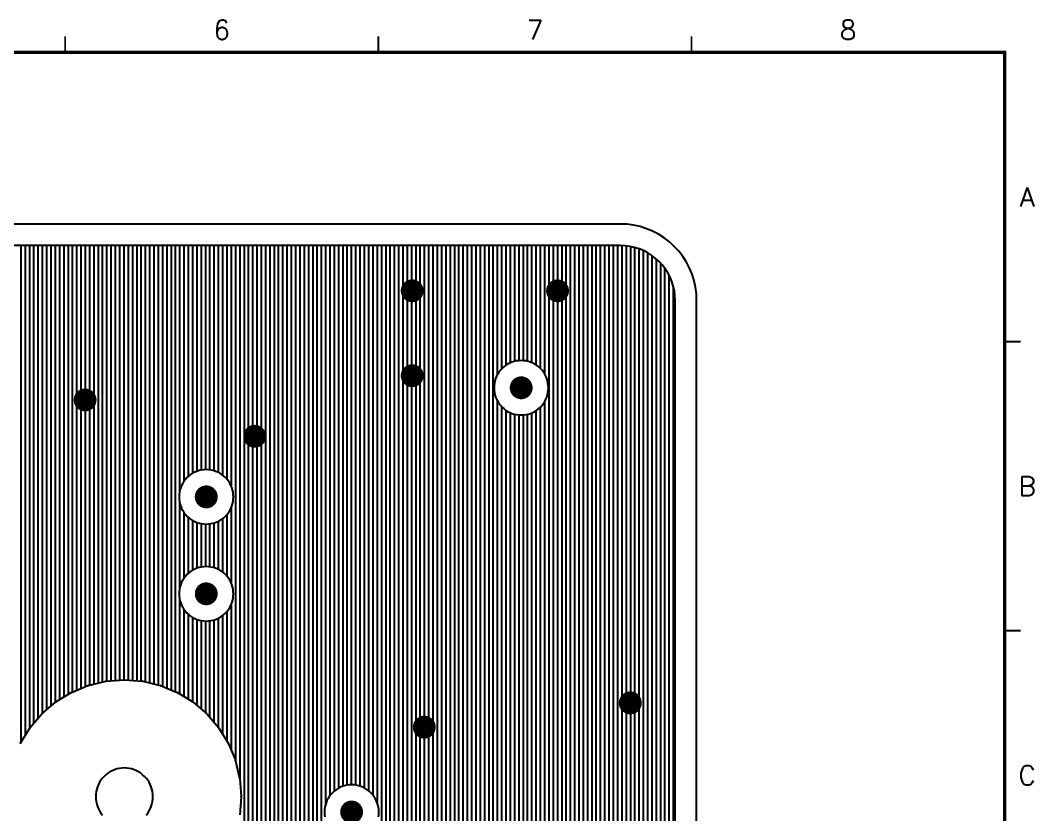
# Model space of a CAD drawing. Extents: x 295 to 953, y 10 to 290.
# Drawn here: x 728.7 to 886.5, y 166.4 to 290 of the extents above; entities that cross this region are included whole.
import ezdxf
from ezdxf.enums import TextEntityAlignment as Align

# ---------------------------------------------------------------- set-up
doc = ezdxf.new("R2010")
doc.units = 0
doc.header["$LTSCALE"] = 5
doc.header["$MEASUREMENT"] = 0
doc.layers.get('0').update_dxf_attribs({"linetype": 'CONTINUOUS', "lineweight": 25})
for name, color, linetype in [('ART002_PHO', 1, 'CONTINUOUS'), ('문자', 4, 'CONTINUOUS'), ('테두리', 3, 'CONTINUOUS')]:
    doc.layers.add(name, color=color, linetype=linetype)
doc.styles.get("Standard").update_dxf_attribs({"font": 'simplex.shx'})

# ---------------------------------------------------------------- blocks, each defined once
blk = doc.blocks.new('C')
at = {"layer": '테두리'}
blk.add_line((405, 285), (405, 15), dxfattribs=at)
for points, const_width in [([(258.75, 287.5), (258.75, 285)], 0.3), ([(307.5, 287.5), (307.5, 285)], 0.3), ([(356.25, 287.5), (356.25, 285)], 0.3), ([(15, 285), (15, 15), (405, 15), (405, 285), (15, 285)], 0.5), ([(407.5, 240), (405, 240)], 0.3), ([(407.5, 195), (405, 195)], 0.3)]:
    blk.add_lwpolyline(points, dxfattribs=dict(at, const_width=const_width))
at = {"layer": '문자'}
for s, p in [('6', (283.12, 288.5)), ('7', (331.88, 288.5)), ('8', (380.62, 288.5)), ('A', (408.5, 262.5)), ('B', (408.5, 217.5)), ('C', (408.5, 172.5))]:
    blk.add_text(s, height=3, dxfattribs=at).set_placement(p, align=Align.MIDDLE)

msp = doc.modelspace()

# ---------------------------------------------------------------- linework, layer by layer
at = {"color": 7, "const_width": 1.78}
for points in [[(789.75, 248.79, 1), (789.75, 247.01, 1)], [(812.38, 248.79, 1), (812.38, 247.01, 1)], [(789.75, 235.59, 1), (789.75, 233.8, 1)], [(806.72, 233.7, 1), (806.72, 231.92, 1)], [(738.83, 231.81, 1), (738.83, 230.03, 1)], [(765.23, 226.16, 1), (765.23, 224.37, 1)], [(757.69, 216.73, 1), (757.69, 214.94, 1)], [(757.69, 201.64, 1), (757.69, 199.86, 1)], [(823.7, 184.67, 1), (823.7, 182.88, 1)], [(791.63, 180.89, 1), (791.63, 179.11, 1)], [(780.32, 167.69, 1), (780.32, 165.91, 1)]]:
    msp.add_lwpolyline(points, format="xyb", close=True, dxfattribs=at)
at = {"layer": 'ART002_PHO', "color": 7}
for p, q in [((822.15, 258.29), (548.91, 258.29)), ((823.19, 258.25), (822.15, 258.29)), ((824.22, 258.11), (823.19, 258.25)), ((825.23, 257.89), (824.22, 258.11)), ((826.22, 257.57), (825.23, 257.89)), ((827.17, 257.18), (826.22, 257.57)), ((828.09, 256.7), (827.17, 257.18)), ((828.97, 256.14), (828.09, 256.7)), ((829.79, 255.51), (828.97, 256.14)), ((822.15, 254.95), (548.91, 254.95)), ((728.82, 254.95), (728.82, 177.61)), ((729.49, 254.95), (729.49, 178.7)), ((730.15, 254.95), (730.15, 179.79)), ((730.82, 254.95), (730.82, 180.6)), ((731.49, 254.95), (731.49, 181.38)), ((732.16, 254.95), (732.16, 182.13)), ((732.83, 254.95), (732.83, 182.7)), ((733.49, 254.95), (733.49, 183.27)), ((734.16, 254.95), (734.16, 183.85)), ((734.83, 254.95), (734.83, 184.27)), ((735.5, 254.95), (735.5, 184.68)), ((736.17, 254.95), (736.17, 185.09)), ((736.84, 254.95), (736.84, 185.47)), ((737.5, 254.95), (737.5, 185.75)), ((738.17, 254.95), (738.17, 186.02)), ((738.84, 254.95), (738.84, 186.3)), ((739.51, 254.95), (739.51, 186.54)), ((740.18, 254.95), (740.18, 186.7)), ((740.85, 254.95), (740.85, 186.86)), ((741.51, 254.95), (741.51, 187.02)), ((742.18, 254.95), (742.18, 187.17)), ((742.85, 254.95), (742.85, 187.22)), ((743.52, 254.95), (743.52, 187.27)), ((744.19, 254.95), (744.19, 187.33)), ((744.85, 254.95), (744.85, 187.38)), ((745.52, 254.95), (745.52, 187.34)), ((746.19, 254.95), (746.19, 187.28)), ((746.86, 254.95), (746.86, 187.23)), ((747.53, 254.95), (747.53, 187.18)), ((748.2, 254.95), (748.2, 187.06)), ((748.86, 254.95), (748.86, 186.9)), ((749.53, 254.95), (749.53, 186.74)), ((750.2, 254.95), (750.2, 186.58)), ((750.87, 254.95), (750.87, 186.36)), ((751.54, 254.95), (751.54, 186.09)), ((752.21, 254.95), (752.21, 185.81)), ((752.87, 254.95), (752.87, 185.53)), ((753.54, 254.95), (753.54, 216.69)), ((754.21, 254.95), (754.21, 218.25)), ((754.88, 254.95), (754.88, 219)), ((755.55, 254.95), (755.55, 219.49)), ((756.22, 254.95), (756.22, 219.8)), ((756.88, 254.95), (756.88, 219.99)), ((757.55, 254.95), (757.55, 220.07)), ((758.22, 254.95), (758.22, 220.03)), ((758.89, 254.95), (758.89, 219.89)), ((759.56, 254.95), (759.56, 219.63)), ((760.22, 254.95), (760.22, 219.22)), ((760.89, 254.95), (760.89, 218.6)), ((761.56, 254.95), (761.56, 217.54)), ((762.23, 254.95), (762.23, 174.82)), ((762.9, 254.95), (762.9, 172.04)), ((763.57, 254.95), (763.57, 83.43)), ((764.23, 254.95), (764.23, 83.43)), ((764.9, 254.95), (764.9, 147.1)), ((765.57, 254.95), (765.57, 148.53)), ((766.24, 254.95), (766.24, 149.26)), ((766.91, 254.95), (766.91, 149.73)), ((767.58, 254.95), (767.58, 150.04)), ((768.24, 254.95), (768.24, 150.22)), ((768.91, 254.95), (768.91, 150.29)), ((769.58, 254.95), (769.58, 150.25)), ((770.25, 254.95), (770.25, 150.1)), ((770.92, 254.95), (770.92, 149.83)), ((771.58, 254.95), (771.58, 149.41)), ((772.25, 254.95), (772.25, 148.77)), ((772.92, 254.95), (772.92, 147.65)), ((773.59, 254.95), (773.59, 83.43)), ((774.26, 254.95), (774.26, 83.43)), ((774.93, 254.95), (774.93, 83.43)), ((775.59, 254.95), (775.59, 83.43)), ((776.26, 254.95), (776.26, 168.01)), ((776.93, 254.95), (776.93, 169.34)), ((777.6, 254.95), (777.6, 170.04)), ((778.27, 254.95), (778.27, 170.5)), ((778.94, 254.95), (778.94, 170.8)), ((779.6, 254.95), (779.6, 170.97)), ((780.27, 254.95), (780.27, 171.03)), ((780.94, 254.95), (780.94, 170.99)), ((781.61, 254.95), (781.61, 170.83)), ((782.28, 254.95), (782.28, 170.55)), ((782.95, 254.95), (782.95, 170.12)), ((783.61, 254.95), (783.61, 169.46)), ((784.28, 254.95), (784.28, 168.29)), ((784.95, 254.95), (784.95, 83.43)), ((785.62, 254.95), (785.62, 83.43)), ((786.29, 254.95), (786.29, 83.43)), ((786.95, 254.95), (786.95, 83.43)), ((787.62, 254.95), (787.62, 83.43)), ((788.29, 254.95), (788.29, 83.43)), ((788.96, 254.95), (788.96, 83.43)), ((789.63, 254.95), (789.63, 83.43)), ((790.3, 254.95), (790.3, 83.43)), ((790.96, 254.95), (790.96, 83.43)), ((791.63, 254.95), (791.63, 83.43)), ((792.3, 254.95), (792.3, 83.43)), ((792.97, 254.95), (792.97, 83.43)), ((793.64, 254.95), (793.64, 83.43)), ((794.31, 254.95), (794.31, 83.43)), ((794.97, 254.95), (794.97, 83.43)), ((795.64, 254.95), (795.64, 83.43)), ((796.31, 254.95), (796.31, 83.43)), ((796.98, 254.95), (796.98, 83.43)), ((797.65, 254.95), (797.65, 83.43)), ((798.31, 254.95), (798.31, 83.43)), ((798.98, 254.95), (798.98, 83.43)), ((799.65, 254.95), (799.65, 83.43)), ((800.32, 254.95), (800.32, 83.43)), ((800.99, 254.95), (800.99, 83.43)), ((801.66, 254.95), (801.66, 83.43)), ((802.32, 254.95), (802.32, 83.43)), ((802.99, 254.95), (802.99, 234.81)), ((803.66, 254.95), (803.66, 235.73)), ((804.33, 254.95), (804.33, 236.3)), ((805, 254.95), (805, 236.67)), ((805.67, 254.95), (805.67, 236.91)), ((806.33, 254.95), (806.33, 237.02)), ((807, 254.95), (807, 237.03)), ((807.67, 254.95), (807.67, 236.93)), ((808.34, 254.95), (808.34, 236.72)), ((809.01, 254.95), (809.01, 236.37)), ((809.68, 254.95), (809.68, 235.84)), ((810.34, 254.95), (810.34, 235)), ((811.01, 254.95), (811.01, 83.43)), ((811.68, 254.95), (811.68, 83.43)), ((812.35, 254.95), (812.35, 83.43)), ((813.02, 254.95), (813.02, 83.43)), ((813.68, 254.95), (813.68, 83.43)), ((814.35, 254.95), (814.35, 83.43)), ((815.02, 254.95), (815.02, 83.43)), ((815.69, 254.95), (815.69, 83.43)), ((816.36, 254.95), (816.36, 83.43)), ((817.03, 254.95), (817.03, 83.43)), ((817.69, 254.95), (817.69, 83.43)), ((818.36, 254.95), (818.36, 83.43)), ((819.03, 254.95), (819.03, 83.43)), ((819.7, 254.95), (819.7, 83.43)), ((820.37, 254.95), (820.37, 83.43)), ((821.04, 254.95), (821.04, 83.43)), ((821.7, 254.95), (821.7, 83.43)), ((822.9, 254.92), (822.15, 254.95)), ((822.37, 254.95), (822.37, 83.44)), ((823.64, 254.82), (822.9, 254.92)), ((823.04, 254.9), (823.04, 83.48)), ((824.36, 254.66), (823.64, 254.82)), ((823.71, 254.81), (823.71, 83.58)), ((825.07, 254.43), (824.36, 254.66)), ((824.38, 254.66), (824.38, 83.73)), ((825.04, 254.44), (825.04, 83.94)), ((825.76, 254.15), (825.07, 254.43)), ((825.71, 254.17), (825.71, 84.21)), ((826.42, 253.81), (825.76, 254.15)), ((830.55, 254.81), (829.79, 255.51)), ((831.25, 254.05), (830.55, 254.81)), ((831.88, 253.22), (831.25, 254.05)), ((826.38, 253.83), (826.38, 84.55)), ((827.05, 253.41), (826.42, 253.81)), ((827.05, 253.41), (827.05, 84.98)), ((827.64, 252.95), (827.05, 253.41)), ((828.19, 252.45), (827.64, 252.95)), ((827.72, 252.89), (827.72, 85.5)), ((828.69, 251.9), (828.19, 252.45)), ((832.44, 252.35), (831.88, 253.22)), ((828.39, 252.25), (828.39, 86.14)), ((829.15, 251.31), (828.69, 251.9)), ((829.05, 251.44), (829.05, 86.95)), ((829.55, 250.68), (829.15, 251.31)), ((832.92, 251.43), (832.44, 252.35)), ((833.32, 250.47), (832.92, 251.43)), ((829.89, 250.02), (829.55, 250.68)), ((829.72, 250.36), (829.72, 88.02)), ((830.18, 249.33), (829.89, 250.02)), ((830.4, 248.62), (830.18, 249.33)), ((833.63, 249.48), (833.32, 250.47)), ((833.85, 248.47), (833.63, 249.48)), ((830.39, 248.65), (830.39, 89.73)), ((830.56, 247.89), (830.4, 248.62)), ((830.66, 247.15), (830.56, 247.89)), ((833.99, 247.44), (833.85, 248.47)), ((830.69, 246.41), (830.66, 247.15)), ((830.69, 91.97), (830.69, 246.41)), ((834.03, 246.41), (833.99, 247.44)), ((834.03, 91.97), (834.03, 246.41)), ((805.27, 236.79), (804.93, 236.64)), ((805.27, 236.79), (804.93, 236.64)), ((805.63, 236.9), (805.27, 236.79)), ((805.63, 236.9), (805.27, 236.79)), ((805.99, 236.98), (805.63, 236.9)), ((805.99, 236.98), (805.63, 236.9)), ((806.35, 237.03), (805.99, 236.98)), ((806.35, 237.03), (805.99, 236.98)), ((806.72, 237.04), (806.35, 237.03)), ((806.72, 237.04), (806.35, 237.03)), ((807.09, 237.03), (806.72, 237.04)), ((807.09, 237.03), (806.72, 237.04)), ((807.46, 236.98), (807.09, 237.03)), ((807.46, 236.98), (807.09, 237.03)), ((807.82, 236.9), (807.46, 236.98)), ((807.82, 236.9), (807.46, 236.98)), ((808.17, 236.79), (807.82, 236.9)), ((808.17, 236.79), (807.82, 236.9)), ((808.51, 236.64), (808.17, 236.79)), ((808.51, 236.64), (808.17, 236.79)), ((803.26, 235.24), (803.06, 234.92)), ((803.26, 235.24), (803.06, 234.92)), ((803.48, 235.53), (803.26, 235.24)), ((803.48, 235.53), (803.26, 235.24)), ((803.73, 235.8), (803.48, 235.53)), ((803.73, 235.8), (803.48, 235.53)), ((804, 236.05), (803.73, 235.8)), ((804, 236.05), (803.73, 235.8)), ((804.29, 236.28), (804, 236.05)), ((804.29, 236.28), (804, 236.05)), ((804.61, 236.47), (804.29, 236.28)), ((804.61, 236.47), (804.29, 236.28)), ((804.93, 236.64), (804.61, 236.47)), ((804.93, 236.64), (804.61, 236.47)), ((808.84, 236.47), (808.51, 236.64)), ((808.84, 236.47), (808.51, 236.64)), ((809.15, 236.28), (808.84, 236.47)), ((809.15, 236.28), (808.84, 236.47)), ((809.44, 236.05), (809.15, 236.28)), ((809.44, 236.05), (809.15, 236.28)), ((809.71, 235.8), (809.44, 236.05)), ((809.71, 235.8), (809.44, 236.05)), ((809.96, 235.53), (809.71, 235.8)), ((809.96, 235.53), (809.71, 235.8)), ((810.19, 235.24), (809.96, 235.53)), ((810.19, 235.24), (809.96, 235.53)), ((810.39, 234.92), (810.19, 235.24)), ((810.39, 234.92), (810.19, 235.24)), ((802.55, 233.54), (802.51, 233.18)), ((802.55, 233.54), (802.51, 233.18)), ((802.63, 233.9), (802.55, 233.54)), ((802.63, 233.9), (802.55, 233.54)), ((802.74, 234.26), (802.63, 233.9)), ((802.74, 234.26), (802.63, 233.9)), ((802.89, 234.6), (802.74, 234.26)), ((802.89, 234.6), (802.74, 234.26)), ((803.06, 234.92), (802.89, 234.6)), ((803.06, 234.92), (802.89, 234.6)), ((810.56, 234.6), (810.39, 234.92)), ((810.56, 234.6), (810.39, 234.92)), ((810.7, 234.26), (810.56, 234.6)), ((810.7, 234.26), (810.56, 234.6)), ((810.81, 233.9), (810.7, 234.26)), ((810.81, 233.9), (810.7, 234.26)), ((810.89, 233.54), (810.81, 233.9)), ((810.89, 233.54), (810.81, 233.9)), ((810.94, 233.18), (810.89, 233.54)), ((810.94, 233.18), (810.89, 233.54)), ((802.51, 233.18), (802.49, 232.81)), ((802.51, 233.18), (802.49, 232.81)), ((802.49, 232.81), (802.51, 232.44)), ((802.49, 232.81), (802.51, 232.44)), ((802.51, 232.44), (802.55, 232.07)), ((802.51, 232.44), (802.55, 232.07)), ((802.55, 232.07), (802.63, 231.71)), ((802.55, 232.07), (802.63, 231.71)), ((810.81, 231.71), (810.89, 232.07)), ((810.81, 231.71), (810.89, 232.07)), ((810.89, 232.07), (810.94, 232.44)), ((810.89, 232.07), (810.94, 232.44)), ((810.95, 232.81), (810.94, 233.18)), ((810.95, 232.81), (810.94, 233.18)), ((810.94, 232.44), (810.95, 232.81)), ((810.94, 232.44), (810.95, 232.81)), ((802.63, 231.71), (802.74, 231.36)), ((802.63, 231.71), (802.74, 231.36)), ((802.74, 231.36), (802.89, 231.02)), ((802.74, 231.36), (802.89, 231.02)), ((802.89, 231.02), (803.06, 230.69)), ((802.89, 231.02), (803.06, 230.69)), ((802.99, 230.81), (802.99, 83.43)), ((803.06, 230.69), (803.26, 230.38)), ((803.06, 230.69), (803.26, 230.38)), ((803.26, 230.38), (803.48, 230.09)), ((803.26, 230.38), (803.48, 230.09)), ((809.96, 230.09), (810.19, 230.38)), ((809.96, 230.09), (810.19, 230.38)), ((810.19, 230.38), (810.39, 230.69)), ((810.19, 230.38), (810.39, 230.69)), ((810.34, 230.62), (810.34, 83.43)), ((810.39, 230.69), (810.56, 231.02)), ((810.39, 230.69), (810.56, 231.02)), ((810.56, 231.02), (810.7, 231.36)), ((810.56, 231.02), (810.7, 231.36)), ((810.7, 231.36), (810.81, 231.71)), ((810.7, 231.36), (810.81, 231.71)), ((803.48, 230.09), (803.73, 229.82)), ((803.48, 230.09), (803.73, 229.82)), ((803.66, 229.89), (803.66, 83.43)), ((803.73, 229.82), (804, 229.57)), ((803.73, 229.82), (804, 229.57)), ((804, 229.57), (804.29, 229.34)), ((804, 229.57), (804.29, 229.34)), ((804.29, 229.34), (804.61, 229.14)), ((804.29, 229.34), (804.61, 229.14)), ((804.33, 229.32), (804.33, 83.43)), ((804.61, 229.14), (804.93, 228.97)), ((804.61, 229.14), (804.93, 228.97)), ((804.93, 228.97), (805.27, 228.83)), ((804.93, 228.97), (805.27, 228.83)), ((805, 228.94), (805, 83.43)), ((805.27, 228.83), (805.63, 228.72)), ((805.27, 228.83), (805.63, 228.72)), ((807.82, 228.72), (808.17, 228.83)), ((807.82, 228.72), (808.17, 228.83)), ((808.17, 228.83), (808.51, 228.97)), ((808.17, 228.83), (808.51, 228.97)), ((808.34, 228.9), (808.34, 83.43)), ((808.51, 228.97), (808.84, 229.14)), ((808.51, 228.97), (808.84, 229.14)), ((808.84, 229.14), (809.15, 229.34)), ((808.84, 229.14), (809.15, 229.34)), ((809.01, 229.25), (809.01, 83.43)), ((809.15, 229.34), (809.44, 229.57)), ((809.15, 229.34), (809.44, 229.57)), ((809.44, 229.57), (809.71, 229.82)), ((809.44, 229.57), (809.71, 229.82)), ((809.68, 229.78), (809.68, 83.43)), ((809.71, 229.82), (809.96, 230.09)), ((809.71, 229.82), (809.96, 230.09)), ((805.63, 228.72), (805.99, 228.64)), ((805.63, 228.72), (805.99, 228.64)), ((805.67, 228.71), (805.67, 83.43)), ((805.99, 228.64), (806.35, 228.59)), ((805.99, 228.64), (806.35, 228.59)), ((806.33, 228.59), (806.33, 83.43)), ((806.35, 228.59), (806.72, 228.58)), ((806.35, 228.59), (806.72, 228.58)), ((806.72, 228.58), (807.09, 228.59)), ((806.72, 228.58), (807.09, 228.59)), ((807, 228.59), (807, 83.43)), ((807.09, 228.59), (807.46, 228.64)), ((807.09, 228.59), (807.46, 228.64)), ((807.46, 228.64), (807.82, 228.72)), ((807.46, 228.64), (807.82, 228.72)), ((807.67, 228.68), (807.67, 83.43)), ((755.26, 219.3), (754.97, 219.08)), ((755.26, 219.3), (754.97, 219.08)), ((755.57, 219.5), (755.26, 219.3)), ((755.57, 219.5), (755.26, 219.3)), ((755.9, 219.67), (755.57, 219.5)), ((755.9, 219.67), (755.57, 219.5)), ((756.24, 219.81), (755.9, 219.67)), ((756.24, 219.81), (755.9, 219.67)), ((756.59, 219.92), (756.24, 219.81)), ((756.59, 219.92), (756.24, 219.81)), ((756.95, 220), (756.59, 219.92)), ((756.95, 220), (756.59, 219.92)), ((757.32, 220.05), (756.95, 220)), ((757.32, 220.05), (756.95, 220)), ((757.69, 220.07), (757.32, 220.05)), ((757.69, 220.07), (757.32, 220.05)), ((758.06, 220.05), (757.69, 220.07)), ((758.06, 220.05), (757.69, 220.07)), ((758.42, 220), (758.06, 220.05)), ((758.42, 220), (758.06, 220.05)), ((758.78, 219.92), (758.42, 220)), ((758.78, 219.92), (758.42, 220)), ((759.13, 219.81), (758.78, 219.92)), ((759.13, 219.81), (758.78, 219.92)), ((759.48, 219.67), (759.13, 219.81)), ((759.48, 219.67), (759.13, 219.81)), ((759.8, 219.5), (759.48, 219.67)), ((759.8, 219.5), (759.48, 219.67)), ((760.11, 219.3), (759.8, 219.5)), ((760.11, 219.3), (759.8, 219.5)), ((760.41, 219.08), (760.11, 219.3)), ((760.41, 219.08), (760.11, 219.3)), ((754.02, 217.95), (753.85, 217.62)), ((754.02, 217.95), (753.85, 217.62)), ((754.22, 218.26), (754.02, 217.95)), ((754.22, 218.26), (754.02, 217.95)), ((754.45, 218.56), (754.22, 218.26)), ((754.45, 218.56), (754.22, 218.26)), ((754.69, 218.83), (754.45, 218.56)), ((754.69, 218.83), (754.45, 218.56)), ((754.97, 219.08), (754.69, 218.83)), ((754.97, 219.08), (754.69, 218.83)), ((760.68, 218.83), (760.41, 219.08)), ((760.68, 218.83), (760.41, 219.08)), ((760.93, 218.56), (760.68, 218.83)), ((760.93, 218.56), (760.68, 218.83)), ((761.15, 218.26), (760.93, 218.56)), ((761.15, 218.26), (760.93, 218.56)), ((761.35, 217.95), (761.15, 218.26)), ((761.35, 217.95), (761.15, 218.26)), ((761.52, 217.62), (761.35, 217.95)), ((761.52, 217.62), (761.35, 217.95)), ((753.47, 216.2), (753.45, 215.84)), ((753.47, 216.2), (753.45, 215.84)), ((753.52, 216.57), (753.47, 216.2)), ((753.52, 216.57), (753.47, 216.2)), ((753.6, 216.93), (753.52, 216.57)), ((753.6, 216.93), (753.52, 216.57)), ((753.71, 217.28), (753.6, 216.93)), ((753.71, 217.28), (753.6, 216.93)), ((753.85, 217.62), (753.71, 217.28)), ((753.85, 217.62), (753.71, 217.28)), ((761.66, 217.28), (761.52, 217.62)), ((761.66, 217.28), (761.52, 217.62)), ((761.78, 216.93), (761.66, 217.28)), ((761.78, 216.93), (761.66, 217.28)), ((761.86, 216.57), (761.78, 216.93)), ((761.86, 216.57), (761.78, 216.93)), ((761.9, 216.2), (761.86, 216.57)), ((761.9, 216.2), (761.86, 216.57)), ((761.92, 215.84), (761.9, 216.2)), ((761.92, 215.84), (761.9, 216.2)), ((753.45, 215.84), (753.47, 215.47)), ((753.45, 215.84), (753.47, 215.47)), ((753.47, 215.47), (753.52, 215.1)), ((753.47, 215.47), (753.52, 215.1)), ((753.52, 215.1), (753.6, 214.74)), ((753.52, 215.1), (753.6, 214.74)), ((753.54, 214.98), (753.54, 201.6)), ((753.6, 214.74), (753.71, 214.39)), ((753.6, 214.74), (753.71, 214.39)), ((761.66, 214.39), (761.78, 214.74)), ((761.66, 214.39), (761.78, 214.74)), ((761.78, 214.74), (761.86, 215.1)), ((761.78, 214.74), (761.86, 215.1)), ((761.86, 215.1), (761.9, 215.47)), ((761.86, 215.1), (761.9, 215.47)), ((761.9, 215.47), (761.92, 215.84)), ((761.9, 215.47), (761.92, 215.84)), ((753.71, 214.39), (753.85, 214.05)), ((753.71, 214.39), (753.85, 214.05)), ((753.85, 214.05), (754.02, 213.72)), ((753.85, 214.05), (754.02, 213.72)), ((754.02, 213.72), (754.22, 213.41)), ((754.02, 213.72), (754.22, 213.41)), ((754.21, 213.42), (754.21, 203.16)), ((754.22, 213.41), (754.45, 213.11)), ((754.22, 213.41), (754.45, 213.11)), ((754.45, 213.11), (754.69, 212.84)), ((754.45, 213.11), (754.69, 212.84)), ((760.68, 212.84), (760.93, 213.11)), ((760.68, 212.84), (760.93, 213.11)), ((760.89, 213.07), (760.89, 203.51)), ((760.93, 213.11), (761.15, 213.41)), ((760.93, 213.11), (761.15, 213.41)), ((761.15, 213.41), (761.35, 213.72)), ((761.15, 213.41), (761.35, 213.72)), ((761.35, 213.72), (761.52, 214.05)), ((761.35, 213.72), (761.52, 214.05)), ((761.52, 214.05), (761.66, 214.39)), ((761.52, 214.05), (761.66, 214.39)), ((761.56, 214.13), (761.56, 202.45)), ((754.69, 212.84), (754.97, 212.59)), ((754.69, 212.84), (754.97, 212.59)), ((754.88, 212.67), (754.88, 203.91)), ((754.97, 212.59), (755.26, 212.37)), ((754.97, 212.59), (755.26, 212.37)), ((755.26, 212.37), (755.57, 212.17)), ((755.26, 212.37), (755.57, 212.17)), ((755.55, 212.18), (755.55, 204.4)), ((755.57, 212.17), (755.9, 212)), ((755.57, 212.17), (755.9, 212)), ((755.9, 212), (756.24, 211.86)), ((755.9, 212), (756.24, 211.86)), ((756.22, 211.87), (756.22, 204.72)), ((756.24, 211.86), (756.59, 211.75)), ((756.24, 211.86), (756.59, 211.75)), ((756.59, 211.75), (756.95, 211.67)), ((756.59, 211.75), (756.95, 211.67)), ((756.88, 211.68), (756.88, 204.9)), ((756.95, 211.67), (757.32, 211.62)), ((756.95, 211.67), (757.32, 211.62)), ((757.32, 211.62), (757.69, 211.6)), ((757.32, 211.62), (757.69, 211.6)), ((757.55, 211.61), (757.55, 204.98)), ((757.69, 211.6), (758.06, 211.62)), ((757.69, 211.6), (758.06, 211.62)), ((758.06, 211.62), (758.42, 211.67)), ((758.06, 211.62), (758.42, 211.67)), ((758.22, 211.64), (758.22, 204.95)), ((758.42, 211.67), (758.78, 211.75)), ((758.42, 211.67), (758.78, 211.75)), ((758.78, 211.75), (759.13, 211.86)), ((758.78, 211.75), (759.13, 211.86)), ((758.89, 211.78), (758.89, 204.81)), ((759.13, 211.86), (759.48, 212)), ((759.13, 211.86), (759.48, 212)), ((759.48, 212), (759.8, 212.17)), ((759.48, 212), (759.8, 212.17)), ((759.56, 212.04), (759.56, 204.54)), ((759.8, 212.17), (760.11, 212.37)), ((759.8, 212.17), (760.11, 212.37)), ((760.11, 212.37), (760.41, 212.59)), ((760.11, 212.37), (760.41, 212.59)), ((760.22, 212.45), (760.22, 204.14)), ((760.41, 212.59), (760.68, 212.84)), ((760.41, 212.59), (760.68, 212.84)), ((754.69, 203.74), (754.45, 203.47)), ((754.69, 203.74), (754.45, 203.47)), ((754.97, 203.99), (754.69, 203.74)), ((754.97, 203.99), (754.69, 203.74)), ((755.26, 204.21), (754.97, 203.99)), ((755.26, 204.21), (754.97, 203.99)), ((755.57, 204.41), (755.26, 204.21)), ((755.57, 204.41), (755.26, 204.21)), ((755.9, 204.58), (755.57, 204.41)), ((755.9, 204.58), (755.57, 204.41)), ((756.24, 204.72), (755.9, 204.58)), ((756.24, 204.72), (755.9, 204.58)), ((756.59, 204.84), (756.24, 204.72)), ((756.59, 204.84), (756.24, 204.72)), ((756.95, 204.92), (756.59, 204.84)), ((756.95, 204.92), (756.59, 204.84)), ((757.32, 204.96), (756.95, 204.92)), ((757.32, 204.96), (756.95, 204.92)), ((757.69, 204.98), (757.32, 204.96)), ((757.69, 204.98), (757.32, 204.96)), ((758.06, 204.96), (757.69, 204.98)), ((758.06, 204.96), (757.69, 204.98)), ((758.42, 204.92), (758.06, 204.96)), ((758.42, 204.92), (758.06, 204.96)), ((758.78, 204.84), (758.42, 204.92)), ((758.78, 204.84), (758.42, 204.92)), ((759.13, 204.72), (758.78, 204.84)), ((759.13, 204.72), (758.78, 204.84)), ((759.48, 204.58), (759.13, 204.72)), ((759.48, 204.58), (759.13, 204.72)), ((759.8, 204.41), (759.48, 204.58)), ((759.8, 204.41), (759.48, 204.58)), ((760.11, 204.21), (759.8, 204.41)), ((760.11, 204.21), (759.8, 204.41)), ((760.41, 203.99), (760.11, 204.21)), ((760.41, 203.99), (760.11, 204.21)), ((760.68, 203.74), (760.41, 203.99)), ((760.68, 203.74), (760.41, 203.99)), ((760.93, 203.47), (760.68, 203.74)), ((760.93, 203.47), (760.68, 203.74)), ((753.71, 202.2), (753.6, 201.84)), ((753.71, 202.2), (753.6, 201.84)), ((753.85, 202.54), (753.71, 202.2)), ((753.85, 202.54), (753.71, 202.2)), ((754.02, 202.86), (753.85, 202.54)), ((754.02, 202.86), (753.85, 202.54)), ((754.22, 203.18), (754.02, 202.86)), ((754.22, 203.18), (754.02, 202.86)), ((754.45, 203.47), (754.22, 203.18)), ((754.45, 203.47), (754.22, 203.18)), ((761.15, 203.18), (760.93, 203.47)), ((761.15, 203.18), (760.93, 203.47)), ((761.35, 202.86), (761.15, 203.18)), ((761.35, 202.86), (761.15, 203.18)), ((761.52, 202.54), (761.35, 202.86)), ((761.52, 202.54), (761.35, 202.86)), ((761.66, 202.2), (761.52, 202.54)), ((761.66, 202.2), (761.52, 202.54)), ((761.78, 201.84), (761.66, 202.2)), ((761.78, 201.84), (761.66, 202.2)), ((753.47, 201.12), (753.45, 200.75)), ((753.47, 201.12), (753.45, 200.75)), ((753.45, 200.75), (753.47, 200.38)), ((753.45, 200.75), (753.47, 200.38)), ((753.52, 201.48), (753.47, 201.12)), ((753.52, 201.48), (753.47, 201.12)), ((753.47, 200.38), (753.52, 200.01)), ((753.47, 200.38), (753.52, 200.01)), ((753.6, 201.84), (753.52, 201.48)), ((753.6, 201.84), (753.52, 201.48)), ((761.86, 201.48), (761.78, 201.84)), ((761.86, 201.48), (761.78, 201.84)), ((761.9, 201.12), (761.86, 201.48)), ((761.9, 201.12), (761.86, 201.48)), ((761.86, 200.01), (761.9, 200.38)), ((761.86, 200.01), (761.9, 200.38)), ((761.92, 200.75), (761.9, 201.12)), ((761.92, 200.75), (761.9, 201.12)), ((761.9, 200.38), (761.92, 200.75)), ((761.9, 200.38), (761.92, 200.75)), ((753.52, 200.01), (753.6, 199.65)), ((753.52, 200.01), (753.6, 199.65)), ((753.54, 199.89), (753.54, 185.19)), ((753.6, 199.65), (753.71, 199.3)), ((753.6, 199.65), (753.71, 199.3)), ((753.71, 199.3), (753.85, 198.96)), ((753.71, 199.3), (753.85, 198.96)), ((753.85, 198.96), (754.02, 198.63)), ((753.85, 198.96), (754.02, 198.63)), ((761.35, 198.63), (761.52, 198.96)), ((761.35, 198.63), (761.52, 198.96)), ((761.52, 198.96), (761.66, 199.3)), ((761.52, 198.96), (761.66, 199.3)), ((761.56, 199.04), (761.56, 176.44)), ((761.66, 199.3), (761.78, 199.65)), ((761.66, 199.3), (761.78, 199.65)), ((761.78, 199.65), (761.86, 200.01)), ((761.78, 199.65), (761.86, 200.01)), ((754.02, 198.63), (754.22, 198.32)), ((754.02, 198.63), (754.22, 198.32)), ((754.21, 198.33), (754.21, 184.78)), ((754.22, 198.32), (754.45, 198.03)), ((754.22, 198.32), (754.45, 198.03)), ((754.45, 198.03), (754.69, 197.75)), ((754.45, 198.03), (754.69, 197.75)), ((754.69, 197.75), (754.97, 197.51)), ((754.69, 197.75), (754.97, 197.51)), ((754.88, 197.58), (754.88, 184.37)), ((754.97, 197.51), (755.26, 197.28)), ((754.97, 197.51), (755.26, 197.28)), ((755.26, 197.28), (755.57, 197.08)), ((755.26, 197.28), (755.57, 197.08)), ((759.8, 197.08), (760.11, 197.28)), ((759.8, 197.08), (760.11, 197.28)), ((760.11, 197.28), (760.41, 197.51)), ((760.11, 197.28), (760.41, 197.51)), ((760.22, 197.36), (760.22, 178.95)), ((760.41, 197.51), (760.68, 197.75)), ((760.41, 197.51), (760.68, 197.75)), ((760.68, 197.75), (760.93, 198.03)), ((760.68, 197.75), (760.93, 198.03)), ((760.89, 197.98), (760.89, 177.85)), ((760.93, 198.03), (761.15, 198.32)), ((760.93, 198.03), (761.15, 198.32)), ((761.15, 198.32), (761.35, 198.63)), ((761.15, 198.32), (761.35, 198.63)), ((755.55, 197.1), (755.55, 183.96)), ((755.57, 197.08), (755.9, 196.91)), ((755.57, 197.08), (755.9, 196.91)), ((755.9, 196.91), (756.24, 196.77)), ((755.9, 196.91), (756.24, 196.77)), ((756.22, 196.78), (756.22, 183.4)), ((756.24, 196.77), (756.59, 196.66)), ((756.24, 196.77), (756.59, 196.66)), ((756.59, 196.66), (756.95, 196.58)), ((756.59, 196.66), (756.95, 196.58)), ((756.88, 196.59), (756.88, 182.83)), ((756.95, 196.58), (757.32, 196.53)), ((756.95, 196.58), (757.32, 196.53)), ((757.32, 196.53), (757.69, 196.52)), ((757.32, 196.53), (757.69, 196.52)), ((757.55, 196.52), (757.55, 182.26)), ((757.69, 196.52), (758.06, 196.53)), ((757.69, 196.52), (758.06, 196.53)), ((758.06, 196.53), (758.42, 196.58)), ((758.06, 196.53), (758.42, 196.58)), ((758.22, 196.55), (758.22, 181.56)), ((758.42, 196.58), (758.78, 196.66)), ((758.42, 196.58), (758.78, 196.66)), ((758.78, 196.66), (759.13, 196.77)), ((758.78, 196.66), (759.13, 196.77)), ((758.89, 196.69), (758.89, 180.78)), ((759.13, 196.77), (759.48, 196.91)), ((759.13, 196.77), (759.48, 196.91)), ((759.48, 196.91), (759.8, 197.08)), ((759.48, 196.91), (759.8, 197.08)), ((759.56, 196.95), (759.56, 179.99)), ((736.7, 185.41), (739.28, 186.48)), ((739.31, 186.49), (739.28, 186.48)), ((739.34, 186.5), (739.31, 186.49)), ((739.34, 186.5), (742.06, 187.15)), ((742.09, 187.16), (742.06, 187.15)), ((742.11, 187.16), (742.09, 187.16)), ((742.11, 187.16), (744.9, 187.38)), ((744.93, 187.38), (744.9, 187.38)), ((744.96, 187.38), (744.93, 187.38)), ((744.96, 187.38), (747.75, 187.16)), ((747.78, 187.16), (747.75, 187.16)), ((747.81, 187.15), (747.78, 187.16)), ((747.81, 187.15), (750.52, 186.5)), ((750.55, 186.49), (750.52, 186.5)), ((750.58, 186.48), (750.55, 186.49)), ((750.58, 186.48), (753.16, 185.41)), ((734.26, 183.92), (736.65, 185.39)), ((736.67, 185.4), (736.65, 185.39)), ((736.7, 185.41), (736.67, 185.4)), ((753.19, 185.4), (753.16, 185.41)), ((753.22, 185.39), (753.19, 185.4)), ((753.22, 185.39), (755.6, 183.92)), ((732.09, 182.07), (734.22, 183.89)), ((734.24, 183.91), (734.22, 183.89)), ((734.26, 183.92), (734.24, 183.91)), ((755.62, 183.91), (755.6, 183.92)), ((755.65, 183.89), (755.62, 183.91)), ((755.65, 183.89), (757.77, 182.07)), ((730.23, 179.91), (732.05, 182.03)), ((732.07, 182.05), (732.05, 182.03)), ((732.09, 182.07), (732.07, 182.05)), ((757.79, 182.05), (757.77, 182.07)), ((757.81, 182.03), (757.79, 182.05)), ((757.81, 182.03), (759.63, 179.91)), ((728.74, 177.48), (730.2, 179.86)), ((730.21, 179.88), (730.2, 179.86)), ((730.23, 179.91), (730.21, 179.88)), ((759.65, 179.88), (759.63, 179.91)), ((759.66, 179.86), (759.65, 179.88)), ((759.66, 179.86), (761.13, 177.48)), ((761.14, 177.45), (761.13, 177.48)), ((761.15, 177.42), (761.14, 177.45)), ((761.15, 177.42), (762.22, 174.84)), ((744.16, 173.58), (743.78, 173.49)), ((744.54, 173.63), (744.16, 173.58)), ((744.93, 173.65), (744.54, 173.63)), ((745.32, 173.63), (744.93, 173.65)), ((745.7, 173.58), (745.32, 173.63)), ((746.08, 173.49), (745.7, 173.58)), ((762.23, 174.81), (762.22, 174.84)), ((762.24, 174.78), (762.23, 174.81)), ((762.24, 174.78), (762.89, 172.07)), ((741.52, 172.06), (741.28, 171.75)), ((741.78, 172.34), (741.52, 172.06)), ((742.07, 172.6), (741.78, 172.34)), ((742.38, 172.84), (742.07, 172.6)), ((742.7, 173.05), (742.38, 172.84)), ((743.05, 173.23), (742.7, 173.05)), ((743.41, 173.38), (743.05, 173.23)), ((743.78, 173.49), (743.41, 173.38)), ((746.45, 173.38), (746.08, 173.49)), ((746.81, 173.23), (746.45, 173.38)), ((747.16, 173.05), (746.81, 173.23)), ((747.49, 172.84), (747.16, 173.05)), ((747.79, 172.6), (747.49, 172.84)), ((748.08, 172.34), (747.79, 172.6)), ((748.34, 172.06), (748.08, 172.34)), ((748.58, 171.75), (748.34, 172.06)), ((762.9, 172.04), (762.89, 172.07)), ((762.9, 172.01), (762.9, 172.04)), ((762.9, 172.01), (763.12, 169.22)), ((740.74, 170.72), (740.63, 170.34)), ((740.89, 171.07), (740.74, 170.72)), ((741.07, 171.42), (740.89, 171.07)), ((741.28, 171.75), (741.07, 171.42)), ((748.79, 171.42), (748.58, 171.75)), ((748.97, 171.07), (748.79, 171.42)), ((749.12, 170.72), (748.97, 171.07)), ((749.23, 170.34), (749.12, 170.72)), ((778.2, 170.47), (777.89, 170.27)), ((778.2, 170.47), (777.89, 170.27)), ((778.53, 170.64), (778.2, 170.47)), ((778.53, 170.64), (778.2, 170.47)), ((778.87, 170.78), (778.53, 170.64)), ((778.87, 170.78), (778.53, 170.64)), ((779.22, 170.89), (778.87, 170.78)), ((779.22, 170.89), (778.87, 170.78)), ((779.58, 170.97), (779.22, 170.89)), ((779.58, 170.97), (779.22, 170.89)), ((779.95, 171.02), (779.58, 170.97)), ((779.95, 171.02), (779.58, 170.97)), ((780.32, 171.03), (779.95, 171.02)), ((780.32, 171.03), (779.95, 171.02)), ((780.69, 171.02), (780.32, 171.03)), ((780.69, 171.02), (780.32, 171.03)), ((781.05, 170.97), (780.69, 171.02)), ((781.05, 170.97), (780.69, 171.02)), ((781.41, 170.89), (781.05, 170.97)), ((781.41, 170.89), (781.05, 170.97)), ((781.77, 170.78), (781.41, 170.89)), ((781.77, 170.78), (781.41, 170.89)), ((782.11, 170.64), (781.77, 170.78)), ((782.11, 170.64), (781.77, 170.78)), ((782.43, 170.47), (782.11, 170.64)), ((782.43, 170.47), (782.11, 170.64)), ((782.75, 170.27), (782.43, 170.47)), ((782.75, 170.27), (782.43, 170.47)), ((740.49, 169.58), (740.48, 169.19)), ((740.48, 169.19), (740.49, 168.8)), ((740.54, 169.97), (740.49, 169.58)), ((740.63, 170.34), (740.54, 169.97)), ((749.32, 169.97), (749.23, 170.34)), ((749.37, 169.58), (749.32, 169.97)), ((749.39, 169.19), (749.37, 169.58)), ((749.37, 168.8), (749.39, 169.19)), ((763.12, 169.16), (762.9, 166.37)), ((763.12, 169.19), (763.12, 169.22)), ((763.12, 169.16), (763.12, 169.19)), ((776.65, 168.92), (776.48, 168.59)), ((776.65, 168.92), (776.48, 168.59)), ((776.85, 169.23), (776.65, 168.92)), ((776.85, 169.23), (776.65, 168.92)), ((777.08, 169.52), (776.85, 169.23)), ((777.08, 169.52), (776.85, 169.23)), ((777.33, 169.79), (777.08, 169.52)), ((777.33, 169.79), (777.08, 169.52)), ((777.6, 170.04), (777.33, 169.79)), ((777.6, 170.04), (777.33, 169.79)), ((777.89, 170.27), (777.6, 170.04)), ((777.89, 170.27), (777.6, 170.04)), ((783.04, 170.04), (782.75, 170.27)), ((783.04, 170.04), (782.75, 170.27)), ((783.31, 169.79), (783.04, 170.04)), ((783.31, 169.79), (783.04, 170.04)), ((783.56, 169.52), (783.31, 169.79)), ((783.56, 169.52), (783.31, 169.79)), ((783.79, 169.23), (783.56, 169.52)), ((783.79, 169.23), (783.56, 169.52)), ((783.98, 168.92), (783.79, 169.23)), ((783.98, 168.92), (783.79, 169.23)), ((784.15, 168.59), (783.98, 168.92)), ((784.15, 168.59), (783.98, 168.92)), ((740.49, 168.8), (740.54, 168.42)), ((740.54, 168.42), (740.63, 168.04)), ((740.63, 168.04), (740.74, 167.67)), ((740.74, 167.67), (740.89, 167.31)), ((740.89, 167.31), (741.07, 166.96)), ((748.79, 166.96), (748.97, 167.31)), ((748.97, 167.31), (749.12, 167.67)), ((749.12, 167.67), (749.23, 168.04)), ((749.23, 168.04), (749.32, 168.42)), ((749.32, 168.42), (749.37, 168.8)), ((776.15, 167.54), (776.1, 167.17)), ((776.15, 167.54), (776.1, 167.17)), ((776.23, 167.9), (776.15, 167.54)), ((776.23, 167.9), (776.15, 167.54)), ((776.34, 168.25), (776.23, 167.9)), ((776.34, 168.25), (776.23, 167.9)), ((776.48, 168.59), (776.34, 168.25)), ((776.48, 168.59), (776.34, 168.25)), ((784.3, 168.25), (784.15, 168.59)), ((784.3, 168.25), (784.15, 168.59)), ((784.41, 167.9), (784.3, 168.25)), ((784.41, 167.9), (784.3, 168.25)), ((784.49, 167.54), (784.41, 167.9)), ((784.49, 167.54), (784.41, 167.9)), ((784.53, 167.17), (784.49, 167.54)), ((784.53, 167.17), (784.49, 167.54)), ((741.07, 166.96), (741.28, 166.64)), ((741.28, 166.64), (741.52, 166.33)), ((748.34, 166.33), (748.58, 166.64)), ((748.58, 166.64), (748.79, 166.96)), ((776.1, 167.17), (776.09, 166.8)), ((776.1, 167.17), (776.09, 166.8)), ((776.09, 166.8), (776.1, 166.43)), ((776.09, 166.8), (776.1, 166.43)), ((776.1, 166.43), (776.15, 166.07)), ((776.1, 166.43), (776.15, 166.07)), ((784.49, 166.07), (784.53, 166.43)), ((784.49, 166.07), (784.53, 166.43)), ((784.55, 166.8), (784.53, 167.17)), ((784.55, 166.8), (784.53, 167.17)), ((784.53, 166.43), (784.55, 166.8)), ((784.53, 166.43), (784.55, 166.8))]:
    msp.add_line(p, q, dxfattribs=at)

# ---------------------------------------------------------------- block references
msp.add_blockref('C', (476.98, 0))

doc.saveas('drawing.dxf')
